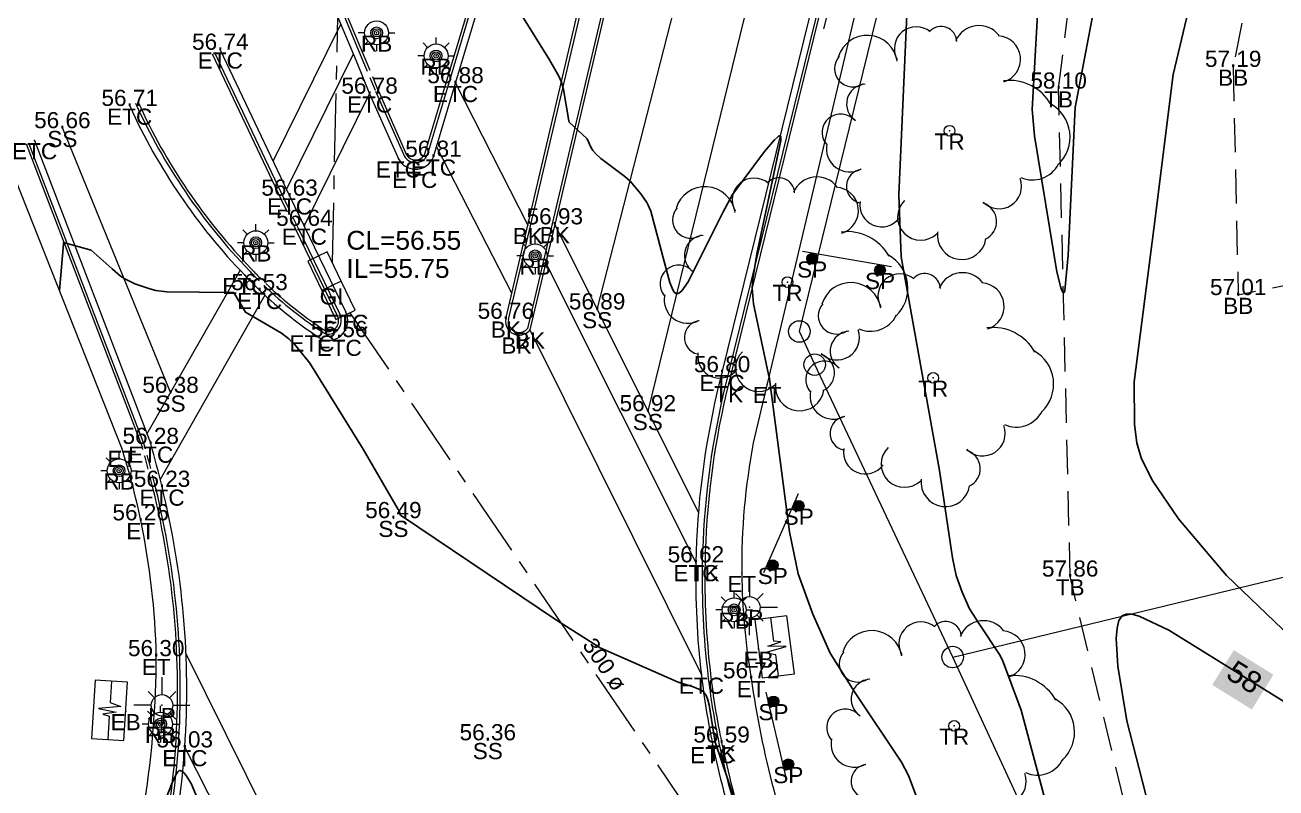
# Model space of a CAD drawing. Header units: metres. Extents: x -244 to 200, y -283 to 282.
# Drawn here: x -155 to -96.9, y -38.6 to -3.2 of the extents above; entities that cross this region are included whole.
import ezdxf
from ezdxf.enums import TextEntityAlignment as Align

# ---------------------------------------------------------------- set-up
doc = ezdxf.new("R2010")
doc.units = ezdxf.units.M
for name, pattern in [('CENTER', [50.8, 31.75, -6.35, 6.35, -6.35]), ('DASHED2', [9.525, 6.35, -3.175]), ('HIDDEN2', [4.7625, 3.175, -1.5875])]:
    doc.linetypes.add(name, pattern=pattern)
for name, color, linetype, lineweight in [('BANKS', 12, 'Continuous', 0), ('CONTOURS', 1, 'Continuous', 0), ('CONTOURS @ 1', 1, 'Continuous', 0), ('DESCRIPTIONS', 1, 'Continuous', 0), ('ELECTRICAL', 3, 'Continuous', 0), ('LEVELS', 1, 'Continuous', 0), ('POINTS', 1, 'Continuous', 0), ('ROAD_PAINT', 12, 'Continuous', 0), ('ROAD_SIGNAGE', 6, 'Continuous', 0), ('ROADS', 5, 'Continuous', 0), ('STORM_WATER', 1, 'Continuous', 0), ('SW_TEXT', 10, 'Continuous', 0), ('TREES', 14, 'Continuous', 0)]:
    doc.layers.add(name, color=color, linetype=linetype, lineweight=lineweight)
doc.layers.add('CADASTRAL', color=7, linetype='Continuous')
doc.styles.add('Arial', font='arial.ttf', dxfattribs={"height": 1.68})

msp = doc.modelspace()

# ---------------------------------------------------------------- hatches: boundary and pattern name
at = {"layer": 'ROAD_SIGNAGE', "linetype": 'Continuous', "lineweight": 0}
h = msp.add_hatch(color=1, dxfattribs=at)
edge = h.paths.add_edge_path(flags=0)
edge.add_arc((-118.434, -14.063), 0.25, 0, 360)
h = msp.add_hatch(color=1, dxfattribs=at)
edge = h.paths.add_edge_path(flags=0)
edge.add_arc((-115.283, -14.597), 0.25, 0, 360)
h = msp.add_hatch(color=1, dxfattribs=at)
edge = h.paths.add_edge_path(flags=0)
edge.add_arc((-119.06, -25.542), 0.25, 0, 360)
h = msp.add_hatch(color=1, dxfattribs=at)
edge = h.paths.add_edge_path(flags=0)
edge.add_arc((-120.263, -28.296), 0.25, 0, 360)
h = msp.add_hatch(color=1, dxfattribs=at)
edge = h.paths.add_edge_path(flags=0)
edge.add_arc((-120.232, -34.622), 0.25, 0, 360)
h = msp.add_hatch(color=1, dxfattribs=at)
edge = h.paths.add_edge_path(flags=0)
edge.add_arc((-119.541, -37.544), 0.25, 0, 360)

# ---------------------------------------------------------------- linework, layer by layer
at = {"layer": 'BANKS', "color": 9, "linetype": 'HIDDEN2', "lineweight": 0, "ltscale": 0.5}
for p, q in [((-90.18, 38.926), (-98.884, -5.153)), ((-98.884, -5.153), (-98.65, -15.751)), ((-95.508, -15.118), (-98.65, -15.751))]:
    msp.add_line(p, q, dxfattribs=at)
at = {"layer": 'BANKS', "color": 1, "linetype": 'HIDDEN2', "lineweight": 0, "ltscale": 0.5}
for p, q in [((-106.99, -6.162), (-104.785, 11.77)), ((-106.453, -28.826), (-106.99, -6.162)), ((-101.174, -50.791), (-106.453, -28.826))]:
    msp.add_line(p, q, dxfattribs=at)
at = {"layer": 'CADASTRAL', "color": 1, "linetype": 'Continuous', "lineweight": 0}
for p, q in [((-119.026, -17.442), (-64.104, 206.418)), ((-111.908, -32.564), (96.522, 17.946)), ((-118.316, -18.982), (-119.026, -17.442)), ((-111.908, -32.564), (-118.316, -18.982)), ((-95.968, -66.894), (-111.908, -32.564))]:
    msp.add_line(p, q, dxfattribs=at)
for centre in [(-119.026, -17.442), (-118.316, -18.982), (-111.908, -32.564)]:
    msp.add_circle(centre, 0.5, dxfattribs=at)
at = {"layer": 'CONTOURS', "color": 1, "linetype": 'Continuous', "lineweight": -3, "flags": 128}
for points in [[(-92.848, 39.029), (-99.328, 21.917), (-103.586, 6.799), (-106.228, -7.038), (-106.542, -13.901), (-106.703, -15.533), (-106.733, -15.63), (-106.764, -15.665), (-106.799, -15.635), (-106.842, -15.545), (-106.891, -15.399), (-107.072, -14.672), (-108.115, -8.356), (-108.223, -7.138), (-107.464, 6.393), (-107.219, 14.373), (-107.465, 19.915), (-107.116, 23.136), (-103.509, 47.573)], [(-78.187, -33.51), (-78.376, -33.56), (-84.195, -35.121), (-85.142, -35.555), (-88.498, -37.239), (-89.509, -37.581), (-89.946, -37.652), (-90.613, -37.602), (-91.136, -37.475), (-92.317, -37.028), (-94.339, -35.985), (-101.875, -31.307), (-103.255, -30.656), (-103.592, -30.571), (-103.856, -30.564), (-104.043, -30.642), (-104.187, -30.861), (-104.276, -31.216), (-104.313, -31.697), (-104.243, -32.981), (-103.828, -35.527), (-102.515, -40.583)], [(-146.792, -39.579), (-147.277, -38.437), (-147.501, -38.063), (-147.606, -37.937), (-147.706, -37.859), (-147.8, -37.83), (-147.827, -37.837), (-147.856, -37.858), (-147.888, -37.892), (-147.921, -37.937), (-147.992, -38.061), (-148.148, -38.406), (-148.673, -39.752)]]:
    msp.add_lwpolyline(points, dxfattribs=at)
at = {"layer": 'CONTOURS', "color": 6, "linetype": 'Continuous', "lineweight": -3, "flags": 128}
for points in [[(-96.664, 15.498), (-101.67, -5.5), (-102.573, -12.676), (-103.476, -19.774), (-103.473, -21.766), (-103.361, -22.606), (-103.159, -23.307), (-102.639, -24.349), (-101.422, -26.147), (-99.188, -28.771), (-95.844, -31.973)], [(-105.695, -46.407), (-108.734, -35.028), (-109.602, -32.7), (-109.739, -32.44), (-110.654, -31.072), (-111.128, -30.317), (-111.469, -29.556), (-111.75, -28.773), (-111.919, -27.953), (-112.525, -23.901), (-114.294, -13.981), (-114.409, -11.093), (-113.94, -0.624)], [(-113.511, -39.259), (-113.959, -38.058), (-114.283, -37.44), (-116.465, -34.178), (-117.595, -32.38), (-118.408, -30.567), (-119.077, -28.699), (-119.484, -26.747), (-120.436, -19.529), (-120.454, -19.439), (-121.15, -16.159), (-121.218, -15.417), (-121.196, -15.011), (-121.009, -13.838), (-120.335, -10.712), (-119.892, -8.566), (-119.892, -8.422), (-119.902, -8.378), (-119.921, -8.357), (-119.951, -8.356), (-119.992, -8.376), (-120.046, -8.414), (-120.182, -8.541), (-120.649, -9.081), (-122.125, -11.086), (-122.574, -11.912), (-124.185, -15.128), (-124.488, -15.547), (-124.576, -15.629), (-124.657, -15.677), (-124.729, -15.689), (-124.783, -15.668), (-124.836, -15.616), (-124.889, -15.538), (-124.942, -15.434), (-125.047, -15.159), (-125.31, -14.191), (-125.922, -11.85), (-126.043, -11.571), (-126.115, -11.446), (-126.396, -11.047), (-126.892, -10.46), (-127.127, -10.251), (-128.24, -9.412), (-128.494, -9.18), (-128.617, -9.029), (-128.707, -8.879), (-128.884, -8.497), (-129.718, -7.719), (-129.729, -7.659), (-129.982, -6.197), (-130.078, -5.866), (-130.2, -5.591), (-130.632, -4.825), (-131.955, -2.682)], [(-122.001, -39.307), (-122.935, -36.514), (-123.007, -36.14), (-123.214, -34.783), (-123.296, -34.497), (-123.363, -34.341), (-123.443, -34.219), (-123.47, -34.192), (-123.501, -34.165), (-123.577, -34.114), (-123.721, -34.043), (-124.008, -33.936), (-124.657, -33.723), (-128.279, -32.129), (-130.311, -30.847), (-137.549, -25.971), (-137.63, -25.739), (-137.653, -25.702), (-139.278, -22.906), (-141.753, -18.918), (-142.465, -18.03), (-142.731, -17.776), (-143.076, -17.525), (-144.742, -16.549), (-145.285, -15.634), (-145.403, -15.631), (-148.394, -15.605), (-148.903, -15.54), (-149.188, -15.468), (-149.881, -15.222), (-150.357, -14.999), (-150.548, -14.873), (-150.944, -14.539), (-151.916, -13.666), (-153.197, -13.302), (-153.203, -13.375), (-153.379, -15.538)]]:
    msp.add_lwpolyline(points, dxfattribs=at)
at = {"layer": 'CONTOURS', "color": 18, "linetype": 'Continuous', "lineweight": 0, "true_color": 0x000000}
msp.add_solid([(-98.854, -32.241), (-99.856, -33.855), (-97.014, -33.383), (-98.017, -34.997)], dxfattribs=at)
at = {"layer": 'ELECTRICAL', "color": 2, "linetype": 'Continuous', "lineweight": 0}
for p, q in [((-139.215, -3.571), (-139.514, -3.571)), ((-139.052, -3.964), (-139.264, -4.176)), ((-138.267, -3.964), (-138.055, -4.176)), ((-138.104, -3.571), (-137.805, -3.571)), ((-136.502, -4.04), (-136.29, -4.252)), ((-135.898, -4.089), (-135.898, -3.79)), ((-135.293, -4.04), (-135.505, -4.252)), ((-138.659, -4.127), (-138.659, -4.426)), ((-136.453, -4.645), (-136.752, -4.645)), ((-135.342, -4.645), (-135.043, -4.645)), ((-136.29, -5.037), (-136.502, -5.249)), ((-135.898, -5.2), (-135.898, -5.499)), ((-135.505, -5.037), (-135.293, -5.249)), ((-144.875, -12.714), (-144.663, -12.926)), ((-144.27, -12.763), (-144.27, -12.464)), ((-143.666, -12.714), (-143.878, -12.926)), ((-144.826, -13.318), (-145.125, -13.318)), ((-143.715, -13.318), (-143.415, -13.318)), ((-131.902, -13.324), (-131.69, -13.536)), ((-131.298, -13.373), (-131.298, -13.074)), ((-130.693, -13.324), (-130.905, -13.536)), ((-144.663, -13.711), (-144.875, -13.923)), ((-144.27, -13.874), (-144.27, -14.173)), ((-143.878, -13.711), (-143.666, -13.923)), ((-131.853, -13.929), (-132.152, -13.929)), ((-130.742, -13.929), (-130.443, -13.929)), ((-131.69, -14.321), (-131.902, -14.533)), ((-131.298, -14.484), (-131.298, -14.783)), ((-130.905, -14.321), (-130.693, -14.533)), ((-150.617, -23.355), (-150.617, -23.056)), ((-151.221, -23.306), (-151.01, -23.518)), ((-150.013, -23.306), (-150.224, -23.518)), ((-151.172, -23.911), (-151.472, -23.911)), ((-151.01, -24.303), (-151.221, -24.515)), ((-150.224, -24.303), (-150.013, -24.515)), ((-150.062, -23.911), (-149.762, -23.911)), ((-150.617, -24.466), (-150.617, -24.765)), ((-121.349, -28.952), (-121.349, -29.752)), ((-122.056, -29.814), (-122.056, -29.515)), ((-121.986, -29.615), (-121.703, -29.898)), ((-120.996, -29.898), (-120.713, -29.615)), ((-122.661, -29.765), (-122.449, -29.977)), ((-121.452, -29.765), (-121.664, -29.977)), ((-122.612, -30.369), (-122.911, -30.369)), ((-122.449, -30.762), (-122.661, -30.974)), ((-121.849, -30.252), (-122.649, -30.252)), ((-121.703, -30.605), (-121.986, -30.888)), ((-121.664, -30.762), (-121.452, -30.974)), ((-121.501, -30.369), (-121.202, -30.369)), ((-121.349, -31.552), (-121.349, -30.752)), ((-119.603, -30.649), (-121.091, -30.839)), ((-120.713, -30.888), (-120.996, -30.605)), ((-120.849, -30.252), (-120.049, -30.252)), ((-120.209, -31.821), (-120.347, -30.744)), ((-119.26, -33.337), (-119.603, -30.649)), ((-122.056, -30.925), (-122.056, -31.224)), ((-121.091, -30.839), (-120.748, -33.527)), ((-120.491, -32.064), (-119.896, -31.856)), ((-119.896, -31.856), (-120.209, -31.821)), ((-120.659, -32.364), (-119.646, -32.077)), ((-120.128, -32.457), (-120.659, -32.364)), ((-119.646, -32.077), (-120.491, -32.064)), ((-120.004, -33.432), (-120.128, -32.457)), ((-151.724, -33.64), (-151.891, -36.344)), ((-150.226, -33.732), (-151.724, -33.64)), ((-150.975, -33.686), (-151.036, -34.667)), ((-148.626, -33.503), (-148.626, -34.303)), ((-120.748, -33.527), (-119.26, -33.337)), ((-150.393, -36.437), (-150.226, -33.732)), ((-149.262, -34.166), (-148.979, -34.449)), ((-148.272, -34.449), (-147.989, -34.166)), ((-151.036, -34.667), (-150.531, -34.858)), ((-149.126, -34.803), (-149.926, -34.803)), ((-148.689, -35.122), (-148.689, -34.822)), ((-148.126, -34.803), (-147.326, -34.803)), ((-150.531, -34.858), (-151.58, -34.95)), ((-151.58, -34.95), (-150.753, -35.121)), ((-150.753, -35.121), (-151.376, -35.213)), ((-151.376, -35.213), (-151.075, -35.307)), ((-151.075, -35.307), (-151.142, -36.39)), ((-149.294, -35.072), (-149.082, -35.284)), ((-148.979, -35.156), (-149.262, -35.439)), ((-148.626, -36.103), (-148.626, -35.303)), ((-148.085, -35.072), (-148.297, -35.284)), ((-147.989, -35.439), (-148.272, -35.156)), ((-149.245, -35.677), (-149.544, -35.677)), ((-148.134, -35.677), (-147.835, -35.677)), ((-151.891, -36.344), (-150.393, -36.437)), ((-149.082, -36.07), (-149.294, -36.281)), ((-148.689, -36.232), (-148.689, -36.532)), ((-148.297, -36.07), (-148.085, -36.281))]:
    msp.add_line(p, q, dxfattribs=at)
for centre, radius in [((-138.659, -3.571), 0.555), ((-138.659, -3.571), 0.273), ((-138.659, -3.571), 0.191), ((-138.659, -3.571), 0.101), ((-135.898, -4.645), 0.555), ((-135.898, -4.645), 0.273), ((-135.898, -4.645), 0.191), ((-135.898, -4.645), 0.101), ((-144.27, -13.318), 0.555), ((-144.27, -13.318), 0.273), ((-144.27, -13.318), 0.191), ((-144.27, -13.318), 0.101), ((-131.298, -13.929), 0.555), ((-131.298, -13.929), 0.273), ((-131.298, -13.929), 0.191), ((-131.298, -13.929), 0.101), ((-150.617, -23.911), 0.555), ((-150.617, -23.911), 0.273), ((-150.617, -23.911), 0.191), ((-150.617, -23.911), 0.101), ((-122.056, -30.369), 0.555), ((-122.056, -30.369), 0.273), ((-122.056, -30.369), 0.191), ((-121.349, -30.252), 0.5), ((-122.056, -30.369), 0.101), ((-148.626, -34.803), 0.5), ((-148.689, -35.677), 0.555), ((-148.689, -35.677), 0.273), ((-148.689, -35.677), 0.191), ((-148.689, -35.677), 0.101)]:
    msp.add_circle(centre, radius, dxfattribs=at)
at = {"layer": 'POINTS', "color": 1, "linetype": 'Continuous', "lineweight": 0}
for p in [(-138.659, -3.571), (-145.917, -4.358), (-135.898, -4.645), (-98.884, -5.153), (-134.994, -5.913), (-106.99, -6.162), (-150.125, -6.967), (-138.984, -6.398), (-153.252, -8.001), (-112.052, -8.121), (-154.539, -8.568), (-137.648, -9.419), (-136.018, -9.328), (-136.887, -9.901), (-142.701, -11.134), (-142.013, -12.537), (-131.635, -12.505), (-130.384, -12.467), (-144.27, -13.318), (-131.298, -13.929), (-118.434, -14.063), (-144.78, -14.833), (-115.283, -14.597), (-144.093, -15.523), (-140.751, -15.315), (-119.579, -15.148), (-98.65, -15.751), (-140.088, -16.54), (-128.419, -16.417), (-132.655, -16.852), (-131.536, -17.362), (-141.663, -17.497), (-140.395, -17.701), (-132.168, -17.596), (-122.617, -19.331), (-112.813, -19.599), (-148.226, -20.293), (-122.308, -19.856), (-120.522, -19.888), (-126.066, -21.146), (-150.489, -22.858), (-149.149, -22.663), (-150.617, -23.911), (-148.621, -24.657), (-119.06, -25.542), (-137.879, -26.11), (-149.614, -26.213), (-123.833, -28.164), (-123.408, -28.172), (-120.263, -28.296), (-121.704, -28.673), (-106.453, -28.826), (-122.056, -30.369), (-121.349, -30.252), (-148.892, -32.521), (-120.919, -32.183), (-123.577, -33.393), (-121.264, -33.55), (-148.626, -34.803), (-120.232, -34.622), (-150.31, -35.084), (-148.689, -35.677), (-111.839, -35.761), (-133.495, -36.428), (-122.639, -36.534), (-147.565, -36.759), (-123.055, -36.62), (-119.541, -37.544)]:
    msp.add_point(p, dxfattribs=at)
at = {"layer": 'ROAD_PAINT', "color": 7, "linetype": 'Continuous', "lineweight": 0}
for p, q in [((-128.419, -16.417), (-124.607, -1.545)), ((-121.404, -2.113), (-126.066, -21.146)), ((-143.462, -9.53), (-140.325, -3.171)), ((-139.748, -4.56), (-142.843, -10.834)), ((-134.994, -5.913), (-131.635, -12.505)), ((-142.018, -12.547), (-138.984, -6.398)), ((-132.378, -15.669), (-135.876, -8.855)), ((-130.384, -12.467), (-123.718, -25.865)), ((-130.807, -14.264), (-123.833, -28.164)), ((-149.321, -22.212), (-144.987, -14.616)), ((-143.842, -15.758), (-148.703, -24.322)), ((-131.536, -17.362), (-123.577, -33.393)), ((-141.422, -44.656), (-147.51, -32.384)), ((-147.565, -36.759), (-142.609, -46.539))]:
    msp.add_line(p, q, dxfattribs=at)
at = {"layer": 'ROAD_PAINT', "color": 2, "linetype": 'Continuous', "lineweight": 0}
msp.add_line((-153.252, -8.001), (-148.226, -20.293), dxfattribs=at)
at = {"layer": 'ROAD_SIGNAGE', "color": 1, "linetype": 'Continuous', "lineweight": 0}
for p, q in [((-114.749, -14.434), (-118.885, -13.733)), ((-119.089, -24.984), (-120.692, -28.654)), ((-120.591, -34.193), (-119.669, -38.088))]:
    msp.add_line(p, q, dxfattribs=at)
for centre in [(-118.434, -14.063), (-115.283, -14.597), (-119.06, -25.542), (-120.263, -28.296), (-120.232, -34.622), (-119.541, -37.544)]:
    msp.add_circle(centre, 0.25, dxfattribs=at)
at = {"layer": 'ROADS', "color": 1, "linetype": 'Continuous', "lineweight": 0}
for p, q in [((-135.401, -5.791), (-132.447, 4.067)), ((-135.281, -5.827), (-132.326, 4.032)), ((-142.084, 1.841), (-139.338, -4.764)), ((-141.966, 1.885), (-139.222, -4.716)), ((-131.635, -12.505), (-128.535, 0.711)), ((-131.514, -12.534), (-128.413, 0.68)), ((-127.399, 0.762), (-130.506, -12.438)), ((-127.278, 0.733), (-130.384, -12.467)), ((-117.681, -0.497), (-122.561, -20.36)), ((-117.56, -0.527), (-122.439, -20.389)), ((-146.3, -4.54), (-143.084, -11.318)), ((-146.188, -4.487), (-142.971, -11.264)), ((-136.419, -9.188), (-135.401, -5.791)), ((-138.708, -6.279), (-137.415, -9.204)), ((-138.593, -6.23), (-137.266, -9.233)), ((-136.301, -9.23), (-135.281, -5.827)), ((-154.82, -8.675), (-149.434, -22.758)), ((-154.936, -8.72), (-149.552, -22.798)), ((-142.403, -12.726), (-140.471, -16.724)), ((-142.288, -12.678), (-140.358, -16.67)), ((-132.655, -16.852), (-131.635, -12.505)), ((-132.533, -16.879), (-131.514, -12.534)), ((-130.506, -12.438), (-131.651, -17.305)), ((-130.384, -12.467), (-131.536, -17.362))]:
    msp.add_line(p, q, dxfattribs=at)
at = {"layer": 'ROADS', "color": 9, "linetype": 'Continuous', "lineweight": 0}
for p, q in [((-134.994, -5.913), (-132.038, 3.949)), ((-142.364, 1.734), (-139.615, -4.879)), ((-117.972, -0.425), (-122.853, -20.291)), ((-116.147, -1.428), (-121.167, -22.611)), ((-145.917, -4.358), (-142.701, -11.134)), ((-139.615, -4.879), (-138.984, -6.398)), ((-136.018, -9.328), (-134.994, -5.913)), ((-138.984, -6.398), (-137.648, -9.419)), ((-154.539, -8.568), (-149.149, -22.663)), ((-150.489, -22.858), (-155.962, -8.999)), ((-142.701, -11.134), (-142.018, -12.547)), ((-142.018, -12.547), (-140.088, -16.54))]:
    msp.add_line(p, q, dxfattribs=at)
at = {"layer": 'ROADS', "color": 1, "linetype": 'DASHED2', "lineweight": 0, "ltscale": 0.1}
for p, q in [((-139.338, -4.764), (-138.708, -6.279)), ((-139.222, -4.716), (-138.593, -6.23)), ((-143.084, -11.318), (-142.403, -12.726)), ((-142.971, -11.264), (-142.288, -12.678))]:
    msp.add_line(p, q, dxfattribs=at)
at = {"layer": 'ROADS', "color": 9, "linetype": 'Continuous', "lineweight": 0}
for centre, radius, start, end in [((-124.47, 4.716), 28.19, 204.48355, 223.90648), ((-136.853, -9.006), 0.896, 207.44859, 267.86548), ((-136.853, -9.006), 0.896, 267.86548, 338.9531), ((-124.47, 4.716), 28.19, 223.90648, 225.88546), ((-130.567, -1.359), 19.585, 226.32027, 237.29008), ((-140.923, -16.94), 0.926, 255.82195, 25.56622), ((-85.67, -28.917), 38.171, 166.93838, 178.86903), ((-90.878, -28.351), 30.827, 169.27023, 180.59906), ((-183.704, -33.311), 34.822, 11.76126, 17.46937), ((-188.919, -34.255), 41.425, 13.39625, 16.24992), ((-186.715, -34.08), 39.241, 356.08406, 13.89334), ((-183.704, -33.311), 34.822, 1.30063, 11.76126), ((-85.67, -28.917), 38.171, 178.86903, 186.73373), ((-90.878, -28.351), 30.827, 180.59906, 189.71057), ((-194.578, -32.348), 45.687, 342.77656, 359.78334), ((-85.67, -28.917), 38.171, 186.73373, 191.6416), ((-74.93, -26.912), 46.807, 188.15349, 201.10273), ((-186.715, -34.08), 39.241, 339.13438, 356.08406), ((-85.67, -28.917), 38.171, 191.6416, 204.90361)]:
    msp.add_arc(centre, radius, start, end, dxfattribs=at)
at = {"layer": 'ROADS', "color": 1, "linetype": 'Continuous', "lineweight": 0}
for centre, radius, start, end in [((-124.47, 4.716), 27.89, 204.48355, 223.90882), ((-124.47, 4.716), 27.765, 204.48355, 223.90982), ((-136.853, -9.006), 0.596, 199.4216, 267.86548), ((-136.853, -9.006), 0.471, 208.81748, 267.86548), ((-136.853, -9.006), 0.596, 267.86548, 337.96548), ((-136.853, -9.006), 0.471, 267.86548, 337.29622), ((-130.567, -1.359), 19.285, 226.32027, 237.13056), ((-130.567, -1.359), 19.16, 226.32027, 237.05105), ((-140.923, -16.94), 0.626, 259.89386, 25.51672), ((-140.923, -16.94), 0.501, 262.62225, 25.48392), ((-132.037, -16.979), 0.631, 168.38236, 258.02003), ((-132.037, -16.979), 0.506, 168.56765, 258.02003), ((-132.037, -16.979), 0.631, 258.02003, 322.63451), ((-132.037, -16.979), 0.506, 258.02003, 319.76736), ((-85.67, -28.917), 37.871, 166.94131, 178.86903), ((-85.67, -28.917), 37.746, 166.94254, 178.86903), ((-186.715, -34.08), 38.816, 356.08406, 13.89606), ((-186.715, -34.08), 38.941, 356.08406, 13.89526), ((-85.67, -28.917), 37.871, 178.86903, 186.73373), ((-85.67, -28.917), 37.746, 178.86903, 186.73373), ((-85.67, -28.917), 37.871, 186.73373, 191.6416), ((-85.67, -28.917), 37.746, 186.73373, 191.6416), ((-85.67, -28.917), 37.871, 191.6416, 204.90442), ((-85.67, -28.917), 37.746, 191.6416, 204.90476), ((-186.715, -34.08), 38.816, 339.14824, 356.08406), ((-186.715, -34.08), 38.941, 339.14414, 356.08406)]:
    msp.add_arc(centre, radius, start, end, dxfattribs=at)
at = {"layer": 'ROADS', "color": 1, "linetype": 'DASHED2', "lineweight": 0, "ltscale": 0.1}
for centre, radius, start, end in [((-130.567, -1.359), 19.285, 223.46829, 226.32027), ((-130.567, -1.359), 19.16, 223.46685, 226.32027), ((-188.919, -34.255), 41, 13.39367, 16.22572), ((-188.919, -34.255), 41.125, 13.39444, 16.23288)]:
    msp.add_arc(centre, radius, start, end, dxfattribs=at)
at = {"layer": 'STORM_WATER', "color": 2, "linetype": 'Continuous', "lineweight": 0, "ltscale": 0.1}
msp.add_line((-113.116, 16.037), (-117.901, -3.382), dxfattribs=at)
at = {"layer": 'STORM_WATER', "color": 2, "linetype": 'CENTER', "lineweight": 0, "ltscale": 0.1}
for p, q in [((-140.218, 8.855), (-140.727, -14.216)), ((-139.898, -16.569), (-117.233, -49.904))]:
    msp.add_line(p, q, dxfattribs=at)
at = {"layer": 'STORM_WATER', "color": 2, "linetype": 'Continuous', "lineweight": 0}
for p, q in [((-140.953, -13.747), (-141.854, -14.182)), ((-140.301, -15.097), (-140.953, -13.747)), ((-141.854, -14.182), (-141.201, -15.532)), ((-140.301, -15.097), (-141.201, -15.532)), ((-139.648, -16.448), (-140.301, -15.097)), ((-141.201, -15.532), (-140.548, -16.883)), ((-140.548, -16.883), (-139.648, -16.448))]:
    msp.add_line(p, q, dxfattribs=at)
at = {"layer": 'TREES', "color": 3, "linetype": 'Continuous', "lineweight": 0}
for centre in [(-112.052, -8.121), (-119.579, -15.148), (-112.813, -19.599), (-111.839, -35.761)]:
    msp.add_circle(centre, 0.25, dxfattribs=at)
for centre, radius, start, end in [((-113.6, -4.306), 1.017, 50.09878, 209.32106), ((-112.447, -4.001), 0.727, 2.51437, 136.37354), ((-110.689, -4.424), 1.186, 38.70338, 156.09581), ((-115.877, -5.098), 1.407, 8.80975, 163.5621), ((-109.854, -4.802), 1.096, 287.29982, 86.6061), ((-116.543, -5.237), 0.846, 138.25628, 305.4538), ((-109.278, -8.003), 2.225, 29.20025, 97.13167), ((-115.91, -6.875), 0.925, 93.95545, 236.73105), ((-108.222, -8.407), 1.762, 313.36969, 60.91119), ((-117.107, -8.2), 0.862, 39.7102, 219.23472), ((-116.693, -8.954), 1.081, 167.43917, 299.72808), ((-108.193, -9.073), 1.331, 245.47848, 333.93748), ((-121.126, -11.333), 1.017, 50.09878, 209.32106), ((-119.974, -11.028), 0.727, 2.51437, 136.37354), ((-118.215, -11.45), 1.186, 38.70338, 156.09581), ((-116.06, -10.696), 0.783, 97.06975, 257.10857), ((-109.753, -10.696), 1.045, 224.85314, 20.08924), ((-123.404, -12.125), 1.407, 8.80975, 163.5621), ((-117.381, -11.829), 1.096, 287.29982, 86.6061), ((-115.204, -11.564), 1.017, 171.11128, 323.88166), ((-113.388, -12.121), 1.08, 134.73205, 314.28856), ((-110.764, -12.34), 0.897, 294.70105, 72.45162), ((-124.07, -12.264), 0.846, 138.25628, 305.4538), ((-123.437, -13.902), 0.925, 93.95545, 236.73105), ((-116.805, -15.03), 2.225, 29.20025, 97.13167), ((-111.485, -12.966), 1.133, 172.39825, 351.71481), ((-115.749, -15.434), 1.762, 313.36969, 60.91119), ((-124.634, -15.226), 0.862, 39.7102, 219.23472), ((-114.36, -15.784), 1.017, 50.09878, 209.32106), ((-113.207, -15.479), 0.727, 2.51437, 136.37354), ((-111.449, -15.901), 1.186, 38.70338, 156.09581), ((-116.637, -16.576), 1.407, 8.80975, 163.5621), ((-110.615, -16.279), 1.096, 287.29982, 86.6061), ((-124.22, -15.981), 1.081, 167.43917, 299.72808), ((-117.303, -16.715), 0.846, 138.25628, 305.4538), ((-115.72, -16.1), 1.331, 245.47848, 333.93748), ((-123.587, -17.722), 0.783, 97.06975, 257.10857), ((-117.28, -17.722), 1.045, 224.85314, 20.08924), ((-110.039, -19.481), 2.225, 29.20025, 97.13167), ((-116.671, -18.353), 0.925, 93.95545, 236.73105), ((-122.731, -18.59), 1.017, 171.11128, 323.88166), ((-120.914, -19.148), 1.08, 134.73205, 314.28856), ((-118.291, -19.367), 0.897, 294.70105, 72.45162), ((-108.982, -19.885), 1.762, 313.36969, 60.91119), ((-117.867, -19.677), 0.862, 39.7102, 219.23472), ((-119.011, -19.992), 1.133, 172.39825, 351.71481), ((-117.453, -20.431), 1.081, 167.43917, 299.72808), ((-116.821, -22.173), 0.783, 97.06975, 257.10857), ((-108.953, -20.551), 1.331, 245.47848, 333.93748), ((-110.513, -22.173), 1.045, 224.85314, 20.08924), ((-115.964, -23.041), 1.017, 171.11128, 323.88166), ((-114.148, -23.599), 1.08, 134.73205, 314.28856), ((-111.525, -23.817), 0.897, 294.70105, 72.45162), ((-112.245, -24.443), 1.133, 172.39825, 351.71481), ((-115.664, -32.737), 1.407, 8.80975, 163.5621), ((-113.386, -31.945), 1.017, 50.09878, 209.32106), ((-112.233, -31.64), 0.727, 2.51437, 136.37354), ((-110.475, -32.063), 1.186, 38.70338, 156.09581), ((-109.641, -32.441), 1.096, 287.29982, 86.6061), ((-116.33, -32.877), 0.846, 138.25628, 305.4538), ((-115.697, -34.515), 0.925, 93.95545, 236.73105), ((-109.065, -35.643), 2.225, 29.20025, 97.13167), ((-108.009, -36.046), 1.762, 313.36969, 60.91119), ((-116.893, -35.839), 0.862, 39.7102, 219.23472), ((-116.48, -36.593), 1.081, 167.43917, 299.72808), ((-115.847, -38.335), 0.783, 97.06975, 257.10857), ((-107.98, -36.713), 1.331, 245.47848, 333.93748), ((-109.54, -38.335), 1.045, 224.85314, 20.08924)]:
    msp.add_arc(centre, radius, start, end, dxfattribs=at)

# ---------------------------------------------------------------- texts
at = {"layer": 'CONTOURS @ 1', "color": 1, "linetype": 'Continuous', "lineweight": 0, "style": 'Arial'}
msp.add_text('58', height=1, rotation=328.16667, dxfattribs=at).set_placement((-98.356, -33.491), align=Align.MIDDLE_CENTER)
at = {"layer": 'DESCRIPTIONS', "color": 9, "linetype": 'Continuous', "lineweight": -3, "style": 'Arial'}
for s, p in [('RB', (-138.659, -3.696)), ('ETC', (-145.917, -4.483)), ('RB', (-135.898, -4.77)), ('BB', (-98.884, -5.278)), ('ETC', (-134.994, -6.038)), ('TB', (-106.99, -6.287)), ('ETC', (-138.984, -6.523)), ('ETC', (-150.125, -7.092)), ('SS', (-153.252, -8.126)), ('ETC', (-154.539, -8.693)), ('TR', (-112.052, -8.246)), ('ETC', (-137.648, -9.544)), ('ETC', (-136.018, -9.453)), ('ETC', (-136.887, -10.026)), ('ETC', (-142.701, -11.259)), ('ETC', (-142.013, -12.662)), ('BK', (-131.635, -12.63)), ('BK', (-130.384, -12.592)), ('RB', (-144.27, -13.443)), ('RB', (-131.298, -14.054)), ('SP', (-118.434, -14.188)), ('ETC', (-144.78, -14.958)), ('SP', (-115.283, -14.722)), ('ETC', (-144.093, -15.648)), ('GI', (-140.751, -15.44)), ('TR', (-119.579, -15.273)), ('BB', (-98.65, -15.876)), ('ETC', (-140.088, -16.665)), ('SS', (-128.419, -16.542)), ('BK', (-132.655, -16.977)), ('ETC', (-141.663, -17.622)), ('ETC', (-140.395, -17.826)), ('BK', (-132.168, -17.721)), ('BK', (-131.536, -17.487)), ('ETC', (-122.617, -19.456)), ('TR', (-112.813, -19.724)), ('TK', (-122.308, -19.981)), ('ET', (-120.522, -20.013)), ('SS', (-148.226, -20.418)), ('SS', (-126.066, -21.271)), ('ET', (-150.489, -22.983)), ('ETC', (-149.149, -22.788)), ('RB', (-150.617, -24.036)), ('ETC', (-148.621, -24.782)), ('SP', (-119.06, -25.667)), ('ET', (-149.614, -26.338)), ('SS', (-137.879, -26.235)), ('ETC', (-123.833, -28.289)), ('TK', (-123.408, -28.297)), ('SP', (-120.263, -28.421)), ('ET', (-121.704, -28.798)), ('TB', (-106.453, -28.951)), ('RB', (-122.056, -30.494)), ('LP', (-121.349, -30.377)), ('EB', (-120.919, -32.308)), ('ET', (-148.892, -32.646)), ('ETC', (-123.577, -33.518)), ('ET', (-121.264, -33.675)), ('SP', (-120.232, -34.747)), ('EB', (-150.31, -35.209)), ('LP', (-148.626, -34.928)), ('RB', (-148.689, -35.802)), ('TR', (-111.839, -35.886)), ('SS', (-133.495, -36.553)), ('ETC', (-147.565, -36.884)), ('ETC', (-123.055, -36.745)), ('TK', (-122.639, -36.659)), ('SP', (-119.541, -37.669))]:
    msp.add_text(s, height=0.75, dxfattribs=at).set_placement(p, align=Align.TOP_CENTER)
at = {"layer": 'LEVELS', "color": 6, "linetype": 'Continuous', "lineweight": -3, "style": 'Arial'}
for s, p in [('56.74', (-145.917, -4.358)), ('57.19', (-98.884, -5.153)), ('56.88', (-134.994, -5.913)), ('56.78', (-138.984, -6.398)), ('58.10', (-106.99, -6.162)), ('56.71', (-150.125, -6.967)), ('56.66', (-153.252, -8.001)), ('56.81', (-136.018, -9.328)), ('56.63', (-142.701, -11.134)), ('56.64', (-142.013, -12.537)), ('56.93', (-130.384, -12.467)), ('56.53', (-144.093, -15.523)), ('57.01', (-98.65, -15.751)), ('56.89', (-128.419, -16.417)), ('56.76', (-132.655, -16.852)), ('56.56', (-140.395, -17.701)), ('56.80', (-122.617, -19.331)), ('56.38', (-148.226, -20.293)), ('56.92', (-126.066, -21.146)), ('56.28', (-149.149, -22.663)), ('56.23', (-148.621, -24.657)), ('56.26', (-149.614, -26.213)), ('56.49', (-137.879, -26.11)), ('56.62', (-123.833, -28.164)), ('57.86', (-106.453, -28.826)), ('56.30', (-148.892, -32.521)), ('56.72', (-121.264, -33.55)), ('56.03', (-147.565, -36.759)), ('56.36', (-133.495, -36.428)), ('56.59', (-122.639, -36.534))]:
    msp.add_text(s, height=0.75, dxfattribs=at).set_placement(p, align=Align.CENTER)
at = {"layer": 'SW_TEXT', "color": 2, "linetype": 'Continuous', "lineweight": 0, "style": 'Arial'}
for s, p in [('CL=56.55', (-140.062, -13.206)), ('IL=55.75', (-140.062, -14.516))]:
    msp.add_text(s, height=0.875, dxfattribs=at).set_placement(p, align=Align.MIDDLE_LEFT)
msp.add_text('300 ø', height=0.75, rotation=304.21206, dxfattribs=at).set_placement((-128.566, -33.236), align=Align.BOTTOM_CENTER)

doc.saveas('drawing.dxf')
